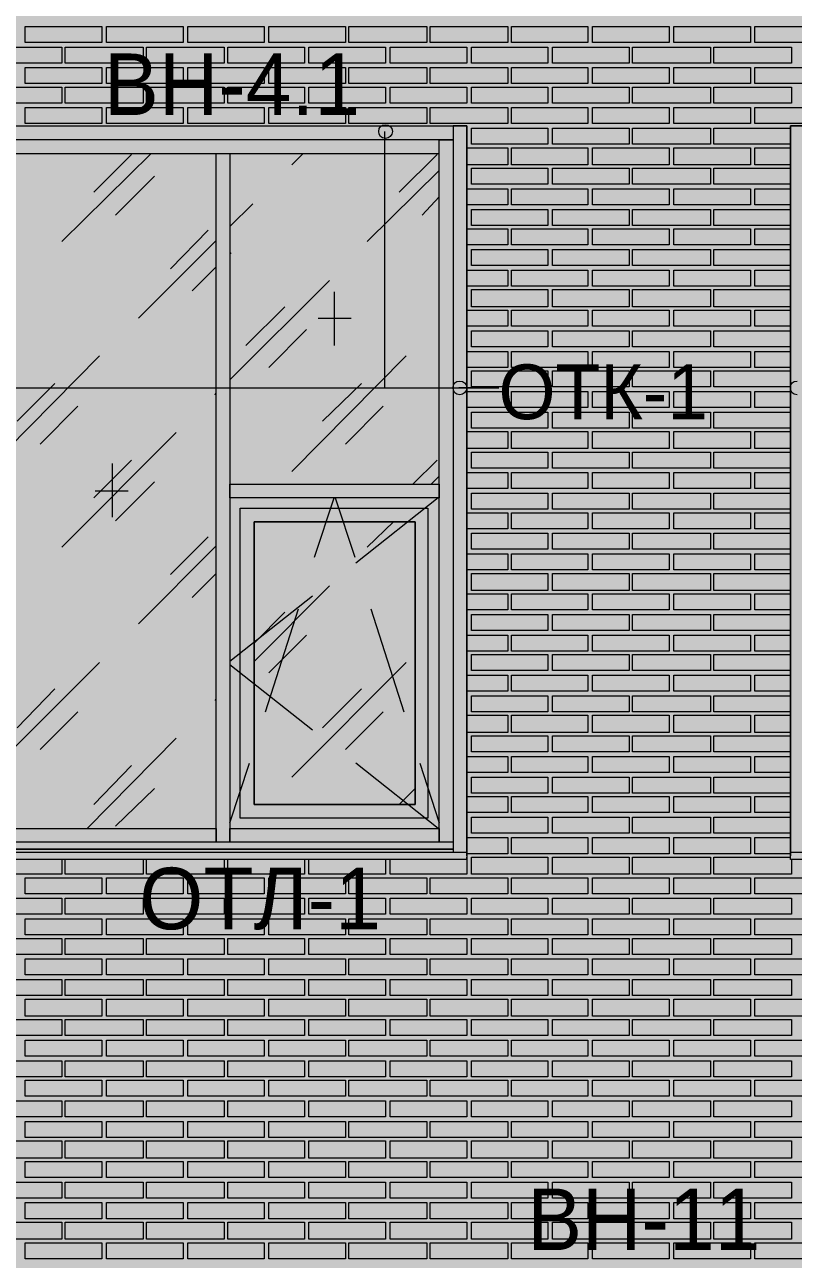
# Model space of a CAD drawing. Header units: millimetres. Extents: x -28928 to 100580, y -22867 to 36490.
# Drawn here: x 10970 to 13814, y 19599 to 24164 of the extents above; entities that cross this region are included whole.
import ezdxf

# ---------------------------------------------------------------- set-up
doc = ezdxf.new("R2010")
doc.units = ezdxf.units.MM
doc.layers.add('PDF _Геометрия', color=7, linetype='Continuous', true_color=0x8f8e8d)
doc.layers.add('PDF _Сплошная заливка', color=7, linetype='Continuous', true_color=0xffffff)
doc.layers.add('PDF _Текст', color=7, linetype='Continuous')

msp = doc.modelspace()

# ---------------------------------------------------------------- hatches: boundary and pattern name
at = {"layer": 'PDF _Сплошная заливка', "true_color": 0xdcd6cf, "transparency": 33554559}
msp.add_hatch(color=254, dxfattribs=at).paths.add_polyline_path([(-18676.6, 16343.4), (-18676.6, 19592.6), (-17276.3, 19592.6), (-17276.3, 16343.4), (19112.6, 16343.4), (19112.6, 30089.1), (-21853.9, 30089.1), (-21853.9, 16343.4), (-21375.9, 16343.4), (-21375.9, 19592.6), (-19277.4, 19592.6), (-19277.4, 16343.4)])

# ---------------------------------------------------------------- linework, layer by layer
at = {"layer": 'PDF _Геометрия', "lineweight": 9}
for points in [[(11256.1, 24098.4), (11116.4, 24098.4), (10972.6, 24098.4), (10972.6, 24157.6), (11116.4, 24157.6), (11256.1, 24157.6)], [(11556.4, 24098.4), (11412.6, 24098.4), (11273, 24098.4), (11273, 24157.6), (11412.6, 24157.6), (11556.4, 24157.6)], [(11856.8, 24098.4), (11713, 24098.4), (11573.4, 24098.4), (11573.4, 24157.6), (11713, 24157.6), (11856.8, 24157.6)], [(12157.2, 24098.4), (12013.4, 24098.4), (11873.7, 24098.4), (11873.7, 24157.6), (12013.4, 24157.6), (12157.2, 24157.6)], [(12457.6, 24098.4), (12313.7, 24098.4), (12169.9, 24098.4), (12169.9, 24157.6), (12313.7, 24157.6), (12457.6, 24157.6)], [(12758, 24098.4), (12614.1, 24098.4), (12470.3, 24098.4), (12470.3, 24157.6), (12614.1, 24157.6), (12758, 24157.6)], [(13054.1, 24098.4), (12914.5, 24098.4), (12770.7, 24098.4), (12770.7, 24157.6), (12914.5, 24157.6), (13054.1, 24157.6)], [(13354.5, 24098.4), (13214.9, 24098.4), (13071.1, 24098.4), (13071.1, 24157.6), (13214.9, 24157.6), (13354.5, 24157.6)], [(13654.9, 24098.4), (13515.3, 24098.4), (13371.4, 24098.4), (13371.4, 24157.6), (13515.3, 24157.6), (13654.9, 24157.6)], [(13955.3, 24098.4), (13811.4, 24098.4), (13671.8, 24098.4), (13671.8, 24157.6), (13811.4, 24157.6), (13955.3, 24157.6)], [(11108, 24081.4), (11108, 24022.2), (10824.5, 24022.2), (10824.5, 24081.4)], [(11408.4, 24081.4), (11408.4, 24022.2), (11120.7, 24022.2), (11120.7, 24081.4)], [(11708.7, 24081.4), (11708.7, 24022.2), (11421.1, 24022.2), (11421.1, 24081.4)], [(12004.9, 24081.4), (12004.9, 24022.2), (11721.4, 24022.2), (11721.4, 24081.4)], [(12305.3, 24081.4), (12305.3, 24022.2), (12021.8, 24022.2), (12021.8, 24081.4)], [(12605.7, 24081.4), (12605.7, 24022.2), (12322.2, 24022.2), (12322.2, 24081.4)], [(12906.1, 24081.4), (12906.1, 24022.2), (12622.6, 24022.2), (12622.6, 24081.4)], [(13206.4, 24081.4), (13206.4, 24022.2), (12923, 24022.2), (12923, 24081.4)], [(13506.8, 24081.4), (13506.8, 24022.2), (13219.1, 24022.2), (13219.1, 24081.4)], [(13807.2, 24081.4), (13807.2, 24022.2), (13519.5, 24022.2), (13519.5, 24081.4)], [(11256.1, 23946), (11116.4, 23946), (10972.6, 23946), (10972.6, 24005.3), (11116.4, 24005.3), (11256.1, 24005.3)], [(11556.4, 23946), (11412.6, 23946), (11273, 23946), (11273, 24005.3), (11412.6, 24005.3), (11556.4, 24005.3)], [(11856.8, 23946), (11713, 23946), (11573.4, 23946), (11573.4, 24005.3), (11713, 24005.3), (11856.8, 24005.3)], [(12157.2, 23946), (12013.4, 23946), (11873.7, 23946), (11873.7, 24005.3), (12013.4, 24005.3), (12157.2, 24005.3)], [(12457.6, 23946), (12313.7, 23946), (12169.9, 23946), (12169.9, 24005.3), (12313.7, 24005.3), (12457.6, 24005.3)], [(12758, 23946), (12614.1, 23946), (12470.3, 23946), (12470.3, 24005.3), (12614.1, 24005.3), (12758, 24005.3)], [(13054.1, 23946), (12914.5, 23946), (12770.7, 23946), (12770.7, 24005.3), (12914.5, 24005.3), (13054.1, 24005.3)], [(13354.5, 23946), (13214.9, 23946), (13071.1, 23946), (13071.1, 24005.3), (13214.9, 24005.3), (13354.5, 24005.3)], [(13654.9, 23946), (13515.3, 23946), (13371.4, 23946), (13371.4, 24005.3), (13515.3, 24005.3), (13654.9, 24005.3)], [(13955.3, 23946), (13811.4, 23946), (13671.8, 23946), (13671.8, 24005.3), (13811.4, 24005.3), (13955.3, 24005.3)], [(11108, 23933.4), (11108, 23874.1), (10824.5, 23874.1), (10824.5, 23933.4)], [(11408.4, 23933.4), (11408.4, 23874.1), (11120.7, 23874.1), (11120.7, 23933.4)], [(11708.7, 23933.4), (11708.7, 23874.1), (11421.1, 23874.1), (11421.1, 23933.4)], [(12004.9, 23933.4), (12004.9, 23874.1), (11721.4, 23874.1), (11721.4, 23933.4)], [(12305.3, 23933.4), (12305.3, 23874.1), (12021.8, 23874.1), (12021.8, 23933.4)], [(12605.7, 23933.4), (12605.7, 23874.1), (12322.2, 23874.1), (12322.2, 23933.4)], [(12906.1, 23933.4), (12906.1, 23874.1), (12622.6, 23874.1), (12622.6, 23933.4)], [(13206.4, 23933.4), (13206.4, 23874.1), (12923, 23874.1), (12923, 23933.4)], [(13506.8, 23933.4), (13506.8, 23874.1), (13219.1, 23874.1), (13219.1, 23933.4)], [(13807.2, 23933.4), (13807.2, 23874.1), (13519.5, 23874.1), (13519.5, 23933.4)], [(11256.1, 23798), (11116.4, 23798), (10972.6, 23798), (10972.6, 23857.2), (11116.4, 23857.2), (11256.1, 23857.2)], [(11556.4, 23798), (11412.6, 23798), (11273, 23798), (11273, 23857.2), (11412.6, 23857.2), (11556.4, 23857.2)], [(11856.8, 23798), (11713, 23798), (11573.4, 23798), (11573.4, 23857.2), (11713, 23857.2), (11856.8, 23857.2)], [(12157.2, 23798), (12013.4, 23798), (11873.7, 23798), (11873.7, 23857.2), (12013.4, 23857.2), (12157.2, 23857.2)], [(12457.6, 23798), (12313.7, 23798), (12169.9, 23798), (12169.9, 23857.2), (12313.7, 23857.2), (12457.6, 23857.2)], [(12758, 23798), (12614.1, 23798), (12470.3, 23798), (12470.3, 23857.2), (12614.1, 23857.2), (12758, 23857.2)], [(13054.1, 23798), (12914.5, 23798), (12770.7, 23798), (12770.7, 23857.2), (12914.5, 23857.2), (13054.1, 23857.2)], [(13354.5, 23798), (13214.9, 23798), (13071.1, 23798), (13071.1, 23857.2), (13214.9, 23857.2), (13354.5, 23857.2)], [(13654.9, 23798), (13515.3, 23798), (13371.4, 23798), (13371.4, 23857.2), (13515.3, 23857.2), (13654.9, 23857.2)], [(13955.3, 23798), (13811.4, 23798), (13671.8, 23798), (13671.8, 23857.2), (13811.4, 23857.2), (13955.3, 23857.2)], [(12906.1, 23781), (12906.1, 23721.8), (12622.6, 23721.8), (12622.6, 23781)], [(13206.4, 23781), (13206.4, 23721.8), (12923, 23721.8), (12923, 23781)], [(13506.8, 23781), (13506.8, 23721.8), (13219.1, 23721.8), (13219.1, 23781)], [(13054.1, 23645.7), (12914.5, 23645.7), (12770.7, 23645.7), (12770.7, 23709.1), (12914.5, 23709.1), (13054.1, 23709.1)], [(13354.5, 23645.7), (13214.9, 23645.7), (13071.1, 23645.7), (13071.1, 23709.1), (13214.9, 23709.1), (13354.5, 23709.1)], [(13654.9, 23645.7), (13515.3, 23645.7), (13371.4, 23645.7), (13371.4, 23709.1), (13515.3, 23709.1), (13654.9, 23709.1)], [(12906.1, 23633), (12906.1, 23573.7), (12622.6, 23573.7), (12622.6, 23633)], [(13206.4, 23633), (13206.4, 23573.7), (12923, 23573.7), (12923, 23633)], [(13506.8, 23633), (13506.8, 23573.7), (13219.1, 23573.7), (13219.1, 23633)], [(13054.1, 23497.6), (12914.5, 23497.6), (12770.7, 23497.6), (12770.7, 23556.8), (12914.5, 23556.8), (13054.1, 23556.8)], [(13354.5, 23497.6), (13214.9, 23497.6), (13071.1, 23497.6), (13071.1, 23556.8), (13214.9, 23556.8), (13354.5, 23556.8)], [(13654.9, 23497.6), (13515.3, 23497.6), (13371.4, 23497.6), (13371.4, 23556.8), (13515.3, 23556.8), (13654.9, 23556.8)], [(12906.1, 23480.7), (12906.1, 23421.4), (12622.6, 23421.4), (12622.6, 23480.7)], [(13206.4, 23480.7), (13206.4, 23421.4), (12923, 23421.4), (12923, 23480.7)], [(13506.8, 23480.7), (13506.8, 23421.4), (13219.1, 23421.4), (13219.1, 23480.7)], [(13054.1, 23349.5), (12914.5, 23349.5), (12770.7, 23349.5), (12770.7, 23408.7), (12914.5, 23408.7), (13054.1, 23408.7)], [(13354.5, 23349.5), (13214.9, 23349.5), (13071.1, 23349.5), (13071.1, 23408.7), (13214.9, 23408.7), (13354.5, 23408.7)], [(13654.9, 23349.5), (13515.3, 23349.5), (13371.4, 23349.5), (13371.4, 23408.7), (13515.3, 23408.7), (13654.9, 23408.7)], [(12906.1, 23332.6), (12906.1, 23273.4), (12622.6, 23273.4), (12622.6, 23332.6)], [(13206.4, 23332.6), (13206.4, 23273.4), (12923, 23273.4), (12923, 23332.6)], [(13506.8, 23332.6), (13506.8, 23273.4), (13219.1, 23273.4), (13219.1, 23332.6)], [(13054.1, 23197.2), (12914.5, 23197.2), (12770.7, 23197.2), (12770.7, 23256.4), (12914.5, 23256.4), (13054.1, 23256.4)], [(13354.5, 23197.2), (13214.9, 23197.2), (13071.1, 23197.2), (13071.1, 23256.4), (13214.9, 23256.4), (13354.5, 23256.4)], [(13654.9, 23197.2), (13515.3, 23197.2), (13371.4, 23197.2), (13371.4, 23256.4), (13515.3, 23256.4), (13654.9, 23256.4)], [(12906.1, 23184.5), (12906.1, 23121), (12622.6, 23121), (12622.6, 23184.5)], [(13206.4, 23184.5), (13206.4, 23121), (12923, 23121), (12923, 23184.5)], [(13506.8, 23184.5), (13506.8, 23121), (13219.1, 23121), (13219.1, 23184.5)], [(13054.1, 23049.1), (12914.5, 23049.1), (12770.7, 23049.1), (12770.7, 23108.4), (12914.5, 23108.4), (13054.1, 23108.4)], [(13354.5, 23049.1), (13214.9, 23049.1), (13071.1, 23049.1), (13071.1, 23108.4), (13214.9, 23108.4), (13354.5, 23108.4)], [(13654.9, 23049.1), (13515.3, 23049.1), (13371.4, 23049.1), (13371.4, 23108.4), (13515.3, 23108.4), (13654.9, 23108.4)], [(12906.1, 23032.2), (12906.1, 22973), (12622.6, 22973), (12622.6, 23032.2)], [(13206.4, 23032.2), (13206.4, 22973), (12923, 22973), (12923, 23032.2)], [(13506.8, 23032.2), (13506.8, 22973), (13219.1, 22973), (13219.1, 23032.2)], [(13054.1, 22896.8), (12914.5, 22896.8), (12770.7, 22896.8), (12770.7, 22956), (12914.5, 22956), (13054.1, 22956)], [(13354.5, 22896.8), (13214.9, 22896.8), (13071.1, 22896.8), (13071.1, 22956), (13214.9, 22956), (13354.5, 22956)], [(13654.9, 22896.8), (13515.3, 22896.8), (13371.4, 22896.8), (13371.4, 22956), (13515.3, 22956), (13654.9, 22956)], [(12906.1, 22884.1), (12906.1, 22824.9), (12622.6, 22824.9), (12622.6, 22884.1)], [(13206.4, 22884.1), (13206.4, 22824.9), (12923, 22824.9), (12923, 22884.1)], [(13506.8, 22884.1), (13506.8, 22824.9), (13219.1, 22824.9), (13219.1, 22884.1)], [(13054.1, 22748.7), (12914.5, 22748.7), (12770.7, 22748.7), (12770.7, 22808), (12914.5, 22808), (13054.1, 22808)], [(13354.5, 22748.7), (13214.9, 22748.7), (13071.1, 22748.7), (13071.1, 22808), (13214.9, 22808), (13354.5, 22808)], [(13654.9, 22748.7), (13515.3, 22748.7), (13371.4, 22748.7), (13371.4, 22808), (13515.3, 22808), (13654.9, 22808)], [(12906.1, 22731.8), (12906.1, 22672.6), (12622.6, 22672.6), (12622.6, 22731.8)], [(13206.4, 22731.8), (13206.4, 22672.6), (12923, 22672.6), (12923, 22731.8)], [(13506.8, 22731.8), (13506.8, 22672.6), (13219.1, 22672.6), (13219.1, 22731.8)], [(13054.1, 22596.4), (12914.5, 22596.4), (12770.7, 22596.4), (12770.7, 22659.9), (12914.5, 22659.9), (13054.1, 22659.9)], [(13354.5, 22596.4), (13214.9, 22596.4), (13071.1, 22596.4), (13071.1, 22659.9), (13214.9, 22659.9), (13354.5, 22659.9)], [(13654.9, 22596.4), (13515.3, 22596.4), (13371.4, 22596.4), (13371.4, 22659.9), (13515.3, 22659.9), (13654.9, 22659.9)], [(12906.1, 22583.7), (12906.1, 22524.5), (12622.6, 22524.5), (12622.6, 22583.7)], [(13206.4, 22583.7), (13206.4, 22524.5), (12923, 22524.5), (12923, 22583.7)], [(13506.8, 22583.7), (13506.8, 22524.5), (13219.1, 22524.5), (13219.1, 22583.7)], [(13054.1, 22448.4), (12914.5, 22448.4), (12770.7, 22448.4), (12770.7, 22507.6), (12914.5, 22507.6), (13054.1, 22507.6)], [(13354.5, 22448.4), (13214.9, 22448.4), (13071.1, 22448.4), (13071.1, 22507.6), (13214.9, 22507.6), (13354.5, 22507.6)], [(13654.9, 22448.4), (13515.3, 22448.4), (13371.4, 22448.4), (13371.4, 22507.6), (13515.3, 22507.6), (13654.9, 22507.6)], [(12906.1, 22431.4), (12906.1, 22372.2), (12622.6, 22372.2), (12622.6, 22431.4)], [(13206.4, 22431.4), (13206.4, 22372.2), (12923, 22372.2), (12923, 22431.4)], [(13506.8, 22431.4), (13506.8, 22372.2), (13219.1, 22372.2), (13219.1, 22431.4)], [(13054.1, 22300.3), (12914.5, 22300.3), (12770.7, 22300.3), (12770.7, 22359.5), (12914.5, 22359.5), (13054.1, 22359.5)], [(13354.5, 22300.3), (13214.9, 22300.3), (13071.1, 22300.3), (13071.1, 22359.5), (13214.9, 22359.5), (13354.5, 22359.5)], [(13654.9, 22300.3), (13515.3, 22300.3), (13371.4, 22300.3), (13371.4, 22359.5), (13515.3, 22359.5), (13654.9, 22359.5)], [(12906.1, 22283.4), (12906.1, 22224.1), (12622.6, 22224.1), (12622.6, 22283.4)], [(13206.4, 22283.4), (13206.4, 22224.1), (12923, 22224.1), (12923, 22283.4)], [(13506.8, 22283.4), (13506.8, 22224.1), (13219.1, 22224.1), (13219.1, 22283.4)], [(13054.1, 22148), (12914.5, 22148), (12770.7, 22148), (12770.7, 22207.2), (12914.5, 22207.2), (13054.1, 22207.2)], [(13354.5, 22148), (13214.9, 22148), (13071.1, 22148), (13071.1, 22207.2), (13214.9, 22207.2), (13354.5, 22207.2)], [(13654.9, 22148), (13515.3, 22148), (13371.4, 22148), (13371.4, 22207.2), (13515.3, 22207.2), (13654.9, 22207.2)], [(12906.1, 22135.3), (12906.1, 22071.8), (12622.6, 22071.8), (12622.6, 22135.3)], [(13206.4, 22135.3), (13206.4, 22071.8), (12923, 22071.8), (12923, 22135.3)], [(13506.8, 22135.3), (13506.8, 22071.8), (13219.1, 22071.8), (13219.1, 22135.3)], [(13054.1, 21999.9), (12914.5, 21999.9), (12770.7, 21999.9), (12770.7, 22059.1), (12914.5, 22059.1), (13054.1, 22059.1)], [(13354.5, 21999.9), (13214.9, 21999.9), (13071.1, 21999.9), (13071.1, 22059.1), (13214.9, 22059.1), (13354.5, 22059.1)], [(13654.9, 21999.9), (13515.3, 21999.9), (13371.4, 21999.9), (13371.4, 22059.1), (13515.3, 22059.1), (13654.9, 22059.1)], [(12906.1, 21983), (12906.1, 21923.7), (12622.6, 21923.7), (12622.6, 21983)], [(13206.4, 21983), (13206.4, 21923.7), (12923, 21923.7), (12923, 21983)], [(13506.8, 21983), (13506.8, 21923.7), (13219.1, 21923.7), (13219.1, 21983)], [(13054.1, 21847.6), (12914.5, 21847.6), (12770.7, 21847.6), (12770.7, 21906.8), (12914.5, 21906.8), (13054.1, 21906.8)], [(13354.5, 21847.6), (13214.9, 21847.6), (13071.1, 21847.6), (13071.1, 21906.8), (13214.9, 21906.8), (13354.5, 21906.8)], [(13654.9, 21847.6), (13515.3, 21847.6), (13371.4, 21847.6), (13371.4, 21906.8), (13515.3, 21906.8), (13654.9, 21906.8)], [(12906.1, 21834.9), (12906.1, 21775.7), (12622.6, 21775.7), (12622.6, 21834.9)], [(13206.4, 21834.9), (13206.4, 21775.7), (12923, 21775.7), (12923, 21834.9)], [(13506.8, 21834.9), (13506.8, 21775.7), (13219.1, 21775.7), (13219.1, 21834.9)], [(13054.1, 21699.5), (12914.5, 21699.5), (12770.7, 21699.5), (12770.7, 21758.7), (12914.5, 21758.7), (13054.1, 21758.7)], [(13354.5, 21699.5), (13214.9, 21699.5), (13071.1, 21699.5), (13071.1, 21758.7), (13214.9, 21758.7), (13354.5, 21758.7)], [(13654.9, 21699.5), (13515.3, 21699.5), (13371.4, 21699.5), (13371.4, 21758.7), (13515.3, 21758.7), (13654.9, 21758.7)], [(12906.1, 21682.6), (12906.1, 21623.4), (12622.6, 21623.4), (12622.6, 21682.6)], [(13206.4, 21682.6), (13206.4, 21623.4), (12923, 21623.4), (12923, 21682.6)], [(13506.8, 21682.6), (13506.8, 21623.4), (13219.1, 21623.4), (13219.1, 21682.6)], [(13054.1, 21547.2), (12914.5, 21547.2), (12770.7, 21547.2), (12770.7, 21610.7), (12914.5, 21610.7), (13054.1, 21610.7)], [(13354.5, 21547.2), (13214.9, 21547.2), (13071.1, 21547.2), (13071.1, 21610.7), (13214.9, 21610.7), (13354.5, 21610.7)], [(13654.9, 21547.2), (13515.3, 21547.2), (13371.4, 21547.2), (13371.4, 21610.7), (13515.3, 21610.7), (13654.9, 21610.7)], [(12906.1, 21534.5), (12906.1, 21475.3), (12622.6, 21475.3), (12622.6, 21534.5)], [(13206.4, 21534.5), (13206.4, 21475.3), (12923, 21475.3), (12923, 21534.5)], [(13506.8, 21534.5), (13506.8, 21475.3), (13219.1, 21475.3), (13219.1, 21534.5)], [(13054.1, 21399.1), (12914.5, 21399.1), (12770.7, 21399.1), (12770.7, 21458.4), (12914.5, 21458.4), (13054.1, 21458.4)], [(13354.5, 21399.1), (13214.9, 21399.1), (13071.1, 21399.1), (13071.1, 21458.4), (13214.9, 21458.4), (13354.5, 21458.4)], [(13654.9, 21399.1), (13515.3, 21399.1), (13371.4, 21399.1), (13371.4, 21458.4), (13515.3, 21458.4), (13654.9, 21458.4)], [(12906.1, 21382.2), (12906.1, 21323), (12622.6, 21323), (12622.6, 21382.2)], [(13206.4, 21382.2), (13206.4, 21323), (12923, 21323), (12923, 21382.2)], [(13506.8, 21382.2), (13506.8, 21323), (13219.1, 21323), (13219.1, 21382.2)], [(13054.1, 21251), (12914.5, 21251), (12770.7, 21251), (12770.7, 21310.3), (12914.5, 21310.3), (13054.1, 21310.3)], [(13354.5, 21251), (13214.9, 21251), (13071.1, 21251), (13071.1, 21310.3), (13214.9, 21310.3), (13354.5, 21310.3)], [(13654.9, 21251), (13515.3, 21251), (13371.4, 21251), (13371.4, 21310.3), (13515.3, 21310.3), (13654.9, 21310.3)], [(12906.1, 21234.1), (12906.1, 21174.9), (12622.6, 21174.9), (12622.6, 21234.1)], [(13206.4, 21234.1), (13206.4, 21174.9), (12923, 21174.9), (12923, 21234.1)], [(13506.8, 21234.1), (13506.8, 21174.9), (13219.1, 21174.9), (13219.1, 21234.1)], [(13054.1, 21098.7), (12914.5, 21098.7), (12770.7, 21098.7), (12770.7, 21158), (12914.5, 21158), (13054.1, 21158)], [(13354.5, 21098.7), (13214.9, 21098.7), (13071.1, 21098.7), (13071.1, 21158), (13214.9, 21158), (13354.5, 21158)], [(13654.9, 21098.7), (13515.3, 21098.7), (13371.4, 21098.7), (13371.4, 21158), (13515.3, 21158), (13654.9, 21158)], [(12906.1, 21086), (12906.1, 21022.6), (12622.6, 21022.6), (12622.6, 21086)], [(13206.4, 21086), (13206.4, 21022.6), (12923, 21022.6), (12923, 21086)], [(13506.8, 21086), (13506.8, 21022.6), (13219.1, 21022.6), (13219.1, 21086)], [(11256.1, 20950.7), (11116.4, 20950.7), (10972.6, 20950.7), (10972.6, 21009.9), (11116.4, 21009.9), (11256.1, 21009.9)], [(11556.4, 20950.7), (11412.6, 20950.7), (11273, 20950.7), (11273, 21009.9), (11412.6, 21009.9), (11556.4, 21009.9)], [(11856.8, 20950.7), (11713, 20950.7), (11573.4, 20950.7), (11573.4, 21009.9), (11713, 21009.9), (11856.8, 21009.9)], [(12157.2, 20950.7), (12013.4, 20950.7), (11873.7, 20950.7), (11873.7, 21009.9), (12013.4, 21009.9), (12157.2, 21009.9)], [(12457.6, 20950.7), (12313.7, 20950.7), (12169.9, 20950.7), (12169.9, 21009.9), (12313.7, 21009.9), (12457.6, 21009.9)], [(12758, 20950.7), (12614.1, 20950.7), (12470.3, 20950.7), (12470.3, 21009.9), (12614.1, 21009.9), (12758, 21009.9)], [(13054.1, 20950.7), (12914.5, 20950.7), (12770.7, 20950.7), (12770.7, 21009.9), (12914.5, 21009.9), (13054.1, 21009.9)], [(13354.5, 20950.7), (13214.9, 20950.7), (13071.1, 20950.7), (13071.1, 21009.9), (13214.9, 21009.9), (13354.5, 21009.9)], [(13654.9, 20950.7), (13515.3, 20950.7), (13371.4, 20950.7), (13371.4, 21009.9), (13515.3, 21009.9), (13654.9, 21009.9)], [(13955.3, 20950.7), (13811.4, 20950.7), (13671.8, 20950.7), (13671.8, 21009.9), (13811.4, 21009.9), (13955.3, 21009.9)], [(11108, 20933.7), (11108, 20874.5), (10824.5, 20874.5), (10824.5, 20933.7)], [(11408.4, 20933.7), (11408.4, 20874.5), (11120.7, 20874.5), (11120.7, 20933.7)], [(11708.7, 20933.7), (11708.7, 20874.5), (11421.1, 20874.5), (11421.1, 20933.7)], [(12004.9, 20933.7), (12004.9, 20874.5), (11721.4, 20874.5), (11721.4, 20933.7)], [(12305.3, 20933.7), (12305.3, 20874.5), (12021.8, 20874.5), (12021.8, 20933.7)], [(12605.7, 20933.7), (12605.7, 20874.5), (12322.2, 20874.5), (12322.2, 20933.7)], [(12906.1, 20933.7), (12906.1, 20874.5), (12622.6, 20874.5), (12622.6, 20933.7)], [(13206.4, 20933.7), (13206.4, 20874.5), (12923, 20874.5), (12923, 20933.7)], [(13506.8, 20933.7), (13506.8, 20874.5), (13219.1, 20874.5), (13219.1, 20933.7)], [(13807.2, 20933.7), (13807.2, 20874.5), (13519.5, 20874.5), (13519.5, 20933.7)], [(11256.1, 20798.4), (11116.4, 20798.4), (10972.6, 20798.4), (10972.6, 20857.6), (11116.4, 20857.6), (11256.1, 20857.6)], [(11556.4, 20798.4), (11412.6, 20798.4), (11273, 20798.4), (11273, 20857.6), (11412.6, 20857.6), (11556.4, 20857.6)], [(11856.8, 20798.4), (11713, 20798.4), (11573.4, 20798.4), (11573.4, 20857.6), (11713, 20857.6), (11856.8, 20857.6)], [(12157.2, 20798.4), (12013.4, 20798.4), (11873.7, 20798.4), (11873.7, 20857.6), (12013.4, 20857.6), (12157.2, 20857.6)], [(12457.6, 20798.4), (12313.7, 20798.4), (12169.9, 20798.4), (12169.9, 20857.6), (12313.7, 20857.6), (12457.6, 20857.6)], [(12758, 20798.4), (12614.1, 20798.4), (12470.3, 20798.4), (12470.3, 20857.6), (12614.1, 20857.6), (12758, 20857.6)], [(13054.1, 20798.4), (12914.5, 20798.4), (12770.7, 20798.4), (12770.7, 20857.6), (12914.5, 20857.6), (13054.1, 20857.6)], [(13354.5, 20798.4), (13214.9, 20798.4), (13071.1, 20798.4), (13071.1, 20857.6), (13214.9, 20857.6), (13354.5, 20857.6)], [(13654.9, 20798.4), (13515.3, 20798.4), (13371.4, 20798.4), (13371.4, 20857.6), (13515.3, 20857.6), (13654.9, 20857.6)], [(13955.3, 20798.4), (13811.4, 20798.4), (13671.8, 20798.4), (13671.8, 20857.6), (13811.4, 20857.6), (13955.3, 20857.6)], [(11108, 20785.7), (11108, 20726.4), (10824.5, 20726.4), (10824.5, 20785.7)], [(11408.4, 20785.7), (11408.4, 20726.4), (11120.7, 20726.4), (11120.7, 20785.7)], [(11708.7, 20785.7), (11708.7, 20726.4), (11421.1, 20726.4), (11421.1, 20785.7)], [(12004.9, 20785.7), (12004.9, 20726.4), (11721.4, 20726.4), (11721.4, 20785.7)], [(12305.3, 20785.7), (12305.3, 20726.4), (12021.8, 20726.4), (12021.8, 20785.7)], [(12605.7, 20785.7), (12605.7, 20726.4), (12322.2, 20726.4), (12322.2, 20785.7)], [(12906.1, 20785.7), (12906.1, 20726.4), (12622.6, 20726.4), (12622.6, 20785.7)], [(13206.4, 20785.7), (13206.4, 20726.4), (12923, 20726.4), (12923, 20785.7)], [(13506.8, 20785.7), (13506.8, 20726.4), (13219.1, 20726.4), (13219.1, 20785.7)], [(13807.2, 20785.7), (13807.2, 20726.4), (13519.5, 20726.4), (13519.5, 20785.7)], [(11256.1, 20650.3), (11116.4, 20650.3), (10972.6, 20650.3), (10972.6, 20709.5), (11116.4, 20709.5), (11256.1, 20709.5)], [(11556.4, 20650.3), (11412.6, 20650.3), (11273, 20650.3), (11273, 20709.5), (11412.6, 20709.5), (11556.4, 20709.5)], [(11856.8, 20650.3), (11713, 20650.3), (11573.4, 20650.3), (11573.4, 20709.5), (11713, 20709.5), (11856.8, 20709.5)], [(12157.2, 20650.3), (12013.4, 20650.3), (11873.7, 20650.3), (11873.7, 20709.5), (12013.4, 20709.5), (12157.2, 20709.5)], [(12457.6, 20650.3), (12313.7, 20650.3), (12169.9, 20650.3), (12169.9, 20709.5), (12313.7, 20709.5), (12457.6, 20709.5)], [(12758, 20650.3), (12614.1, 20650.3), (12470.3, 20650.3), (12470.3, 20709.5), (12614.1, 20709.5), (12758, 20709.5)], [(13054.1, 20650.3), (12914.5, 20650.3), (12770.7, 20650.3), (12770.7, 20709.5), (12914.5, 20709.5), (13054.1, 20709.5)], [(13354.5, 20650.3), (13214.9, 20650.3), (13071.1, 20650.3), (13071.1, 20709.5), (13214.9, 20709.5), (13354.5, 20709.5)], [(13654.9, 20650.3), (13515.3, 20650.3), (13371.4, 20650.3), (13371.4, 20709.5), (13515.3, 20709.5), (13654.9, 20709.5)], [(13955.3, 20650.3), (13811.4, 20650.3), (13671.8, 20650.3), (13671.8, 20709.5), (13811.4, 20709.5), (13955.3, 20709.5)], [(11108, 20633.4), (11108, 20574.1), (10824.5, 20574.1), (10824.5, 20633.4)], [(11408.4, 20633.4), (11408.4, 20574.1), (11120.7, 20574.1), (11120.7, 20633.4)], [(11708.7, 20633.4), (11708.7, 20574.1), (11421.1, 20574.1), (11421.1, 20633.4)], [(12004.9, 20633.4), (12004.9, 20574.1), (11721.4, 20574.1), (11721.4, 20633.4)], [(12305.3, 20633.4), (12305.3, 20574.1), (12021.8, 20574.1), (12021.8, 20633.4)], [(12605.7, 20633.4), (12605.7, 20574.1), (12322.2, 20574.1), (12322.2, 20633.4)], [(12906.1, 20633.4), (12906.1, 20574.1), (12622.6, 20574.1), (12622.6, 20633.4)], [(13206.4, 20633.4), (13206.4, 20574.1), (12923, 20574.1), (12923, 20633.4)], [(13506.8, 20633.4), (13506.8, 20574.1), (13219.1, 20574.1), (13219.1, 20633.4)], [(13807.2, 20633.4), (13807.2, 20574.1), (13519.5, 20574.1), (13519.5, 20633.4)], [(11256.1, 20498), (11116.4, 20498), (10972.6, 20498), (10972.6, 20561.4), (11116.4, 20561.4), (11256.1, 20561.4)], [(11556.4, 20498), (11412.6, 20498), (11273, 20498), (11273, 20561.4), (11412.6, 20561.4), (11556.4, 20561.4)], [(11856.8, 20498), (11713, 20498), (11573.4, 20498), (11573.4, 20561.4), (11713, 20561.4), (11856.8, 20561.4)], [(12157.2, 20498), (12013.4, 20498), (11873.7, 20498), (11873.7, 20561.4), (12013.4, 20561.4), (12157.2, 20561.4)], [(12457.6, 20498), (12313.7, 20498), (12169.9, 20498), (12169.9, 20561.4), (12313.7, 20561.4), (12457.6, 20561.4)], [(12758, 20498), (12614.1, 20498), (12470.3, 20498), (12470.3, 20561.4), (12614.1, 20561.4), (12758, 20561.4)], [(13054.1, 20498), (12914.5, 20498), (12770.7, 20498), (12770.7, 20561.4), (12914.5, 20561.4), (13054.1, 20561.4)], [(13354.5, 20498), (13214.9, 20498), (13071.1, 20498), (13071.1, 20561.4), (13214.9, 20561.4), (13354.5, 20561.4)], [(13654.9, 20498), (13515.3, 20498), (13371.4, 20498), (13371.4, 20561.4), (13515.3, 20561.4), (13654.9, 20561.4)], [(13955.3, 20498), (13811.4, 20498), (13671.8, 20498), (13671.8, 20561.4), (13811.4, 20561.4), (13955.3, 20561.4)], [(11108, 20485.3), (11108, 20426), (10824.5, 20426), (10824.5, 20485.3)], [(11408.4, 20485.3), (11408.4, 20426), (11120.7, 20426), (11120.7, 20485.3)], [(11708.7, 20485.3), (11708.7, 20426), (11421.1, 20426), (11421.1, 20485.3)], [(12004.9, 20485.3), (12004.9, 20426), (11721.4, 20426), (11721.4, 20485.3)], [(12305.3, 20485.3), (12305.3, 20426), (12021.8, 20426), (12021.8, 20485.3)], [(12605.7, 20485.3), (12605.7, 20426), (12322.2, 20426), (12322.2, 20485.3)], [(12906.1, 20485.3), (12906.1, 20426), (12622.6, 20426), (12622.6, 20485.3)], [(13206.4, 20485.3), (13206.4, 20426), (12923, 20426), (12923, 20485.3)], [(13506.8, 20485.3), (13506.8, 20426), (13219.1, 20426), (13219.1, 20485.3)], [(13807.2, 20485.3), (13807.2, 20426), (13519.5, 20426), (13519.5, 20485.3)], [(11256.1, 20349.9), (11116.4, 20349.9), (10972.6, 20349.9), (10972.6, 20409.1), (11116.4, 20409.1), (11256.1, 20409.1)], [(11556.4, 20349.9), (11412.6, 20349.9), (11273, 20349.9), (11273, 20409.1), (11412.6, 20409.1), (11556.4, 20409.1)], [(11856.8, 20349.9), (11713, 20349.9), (11573.4, 20349.9), (11573.4, 20409.1), (11713, 20409.1), (11856.8, 20409.1)], [(12157.2, 20349.9), (12013.4, 20349.9), (11873.7, 20349.9), (11873.7, 20409.1), (12013.4, 20409.1), (12157.2, 20409.1)], [(12457.6, 20349.9), (12313.7, 20349.9), (12169.9, 20349.9), (12169.9, 20409.1), (12313.7, 20409.1), (12457.6, 20409.1)], [(12758, 20349.9), (12614.1, 20349.9), (12470.3, 20349.9), (12470.3, 20409.1), (12614.1, 20409.1), (12758, 20409.1)], [(13054.1, 20349.9), (12914.5, 20349.9), (12770.7, 20349.9), (12770.7, 20409.1), (12914.5, 20409.1), (13054.1, 20409.1)], [(13354.5, 20349.9), (13214.9, 20349.9), (13071.1, 20349.9), (13071.1, 20409.1), (13214.9, 20409.1), (13354.5, 20409.1)], [(13654.9, 20349.9), (13515.3, 20349.9), (13371.4, 20349.9), (13371.4, 20409.1), (13515.3, 20409.1), (13654.9, 20409.1)], [(13955.3, 20349.9), (13811.4, 20349.9), (13671.8, 20349.9), (13671.8, 20409.1), (13811.4, 20409.1), (13955.3, 20409.1)], [(11108, 20333), (11108, 20273.7), (10824.5, 20273.7), (10824.5, 20333)], [(11408.4, 20333), (11408.4, 20273.7), (11120.7, 20273.7), (11120.7, 20333)], [(11708.7, 20333), (11708.7, 20273.7), (11421.1, 20273.7), (11421.1, 20333)], [(12004.9, 20333), (12004.9, 20273.7), (11721.4, 20273.7), (11721.4, 20333)], [(12305.3, 20333), (12305.3, 20273.7), (12021.8, 20273.7), (12021.8, 20333)], [(12605.7, 20333), (12605.7, 20273.7), (12322.2, 20273.7), (12322.2, 20333)], [(12906.1, 20333), (12906.1, 20273.7), (12622.6, 20273.7), (12622.6, 20333)], [(13206.4, 20333), (13206.4, 20273.7), (12923, 20273.7), (12923, 20333)], [(13506.8, 20333), (13506.8, 20273.7), (13219.1, 20273.7), (13219.1, 20333)], [(13807.2, 20333), (13807.2, 20273.7), (13519.5, 20273.7), (13519.5, 20333)], [(11256.1, 20201.8), (11116.4, 20201.8), (10972.6, 20201.8), (10972.6, 20261), (11116.4, 20261), (11256.1, 20261)], [(11556.4, 20201.8), (11412.6, 20201.8), (11273, 20201.8), (11273, 20261), (11412.6, 20261), (11556.4, 20261)], [(11856.8, 20201.8), (11713, 20201.8), (11573.4, 20201.8), (11573.4, 20261), (11713, 20261), (11856.8, 20261)], [(12157.2, 20201.8), (12013.4, 20201.8), (11873.7, 20201.8), (11873.7, 20261), (12013.4, 20261), (12157.2, 20261)], [(12457.6, 20201.8), (12313.7, 20201.8), (12169.9, 20201.8), (12169.9, 20261), (12313.7, 20261), (12457.6, 20261)], [(12758, 20201.8), (12614.1, 20201.8), (12470.3, 20201.8), (12470.3, 20261), (12614.1, 20261), (12758, 20261)], [(13054.1, 20201.8), (12914.5, 20201.8), (12770.7, 20201.8), (12770.7, 20261), (12914.5, 20261), (13054.1, 20261)], [(13354.5, 20201.8), (13214.9, 20201.8), (13071.1, 20201.8), (13071.1, 20261), (13214.9, 20261), (13354.5, 20261)], [(13654.9, 20201.8), (13515.3, 20201.8), (13371.4, 20201.8), (13371.4, 20261), (13515.3, 20261), (13654.9, 20261)], [(13955.3, 20201.8), (13811.4, 20201.8), (13671.8, 20201.8), (13671.8, 20261), (13811.4, 20261), (13955.3, 20261)], [(11108, 20184.9), (11108, 20125.7), (10824.5, 20125.7), (10824.5, 20184.9)], [(11408.4, 20184.9), (11408.4, 20125.7), (11120.7, 20125.7), (11120.7, 20184.9)], [(11708.7, 20184.9), (11708.7, 20125.7), (11421.1, 20125.7), (11421.1, 20184.9)], [(12004.9, 20184.9), (12004.9, 20125.7), (11721.4, 20125.7), (11721.4, 20184.9)], [(12305.3, 20184.9), (12305.3, 20125.7), (12021.8, 20125.7), (12021.8, 20184.9)], [(12605.7, 20184.9), (12605.7, 20125.7), (12322.2, 20125.7), (12322.2, 20184.9)], [(12906.1, 20184.9), (12906.1, 20125.7), (12622.6, 20125.7), (12622.6, 20184.9)], [(13206.4, 20184.9), (13206.4, 20125.7), (12923, 20125.7), (12923, 20184.9)], [(13506.8, 20184.9), (13506.8, 20125.7), (13219.1, 20125.7), (13219.1, 20184.9)], [(13807.2, 20184.9), (13807.2, 20125.7), (13519.5, 20125.7), (13519.5, 20184.9)], [(11256.1, 20049.5), (11116.4, 20049.5), (10972.6, 20049.5), (10972.6, 20108.7), (11116.4, 20108.7), (11256.1, 20108.7)], [(11556.4, 20049.5), (11412.6, 20049.5), (11273, 20049.5), (11273, 20108.7), (11412.6, 20108.7), (11556.4, 20108.7)], [(11856.8, 20049.5), (11713, 20049.5), (11573.4, 20049.5), (11573.4, 20108.7), (11713, 20108.7), (11856.8, 20108.7)], [(12157.2, 20049.5), (12013.4, 20049.5), (11873.7, 20049.5), (11873.7, 20108.7), (12013.4, 20108.7), (12157.2, 20108.7)], [(12457.6, 20049.5), (12313.7, 20049.5), (12169.9, 20049.5), (12169.9, 20108.7), (12313.7, 20108.7), (12457.6, 20108.7)], [(12758, 20049.5), (12614.1, 20049.5), (12470.3, 20049.5), (12470.3, 20108.7), (12614.1, 20108.7), (12758, 20108.7)], [(13054.1, 20049.5), (12914.5, 20049.5), (12770.7, 20049.5), (12770.7, 20108.7), (12914.5, 20108.7), (13054.1, 20108.7)], [(13354.5, 20049.5), (13214.9, 20049.5), (13071.1, 20049.5), (13071.1, 20108.7), (13214.9, 20108.7), (13354.5, 20108.7)], [(13654.9, 20049.5), (13515.3, 20049.5), (13371.4, 20049.5), (13371.4, 20108.7), (13515.3, 20108.7), (13654.9, 20108.7)], [(13955.3, 20049.5), (13811.4, 20049.5), (13671.8, 20049.5), (13671.8, 20108.7), (13811.4, 20108.7), (13955.3, 20108.7)], [(11108, 20036.8), (11108, 19973.4), (10824.5, 19973.4), (10824.5, 20036.8)], [(11408.4, 20036.8), (11408.4, 19973.4), (11120.7, 19973.4), (11120.7, 20036.8)], [(11708.7, 20036.8), (11708.7, 19973.4), (11421.1, 19973.4), (11421.1, 20036.8)], [(12004.9, 20036.8), (12004.9, 19973.4), (11721.4, 19973.4), (11721.4, 20036.8)], [(12305.3, 20036.8), (12305.3, 19973.4), (12021.8, 19973.4), (12021.8, 20036.8)], [(12605.7, 20036.8), (12605.7, 19973.4), (12322.2, 19973.4), (12322.2, 20036.8)], [(12906.1, 20036.8), (12906.1, 19973.4), (12622.6, 19973.4), (12622.6, 20036.8)], [(13206.4, 20036.8), (13206.4, 19973.4), (12923, 19973.4), (12923, 20036.8)], [(13506.8, 20036.8), (13506.8, 19973.4), (13219.1, 19973.4), (13219.1, 20036.8)], [(13807.2, 20036.8), (13807.2, 19973.4), (13519.5, 19973.4), (13519.5, 20036.8)], [(11256.1, 19901.4), (11116.4, 19901.4), (10972.6, 19901.4), (10972.6, 19960.7), (11116.4, 19960.7), (11256.1, 19960.7)], [(11556.4, 19901.4), (11412.6, 19901.4), (11273, 19901.4), (11273, 19960.7), (11412.6, 19960.7), (11556.4, 19960.7)], [(11856.8, 19901.4), (11713, 19901.4), (11573.4, 19901.4), (11573.4, 19960.7), (11713, 19960.7), (11856.8, 19960.7)], [(12157.2, 19901.4), (12013.4, 19901.4), (11873.7, 19901.4), (11873.7, 19960.7), (12013.4, 19960.7), (12157.2, 19960.7)], [(12457.6, 19901.4), (12313.7, 19901.4), (12169.9, 19901.4), (12169.9, 19960.7), (12313.7, 19960.7), (12457.6, 19960.7)], [(12758, 19901.4), (12614.1, 19901.4), (12470.3, 19901.4), (12470.3, 19960.7), (12614.1, 19960.7), (12758, 19960.7)], [(13054.1, 19901.4), (12914.5, 19901.4), (12770.7, 19901.4), (12770.7, 19960.7), (12914.5, 19960.7), (13054.1, 19960.7)], [(13354.5, 19901.4), (13214.9, 19901.4), (13071.1, 19901.4), (13071.1, 19960.7), (13214.9, 19960.7), (13354.5, 19960.7)], [(13654.9, 19901.4), (13515.3, 19901.4), (13371.4, 19901.4), (13371.4, 19960.7), (13515.3, 19960.7), (13654.9, 19960.7)], [(13955.3, 19901.4), (13811.4, 19901.4), (13671.8, 19901.4), (13671.8, 19960.7), (13811.4, 19960.7), (13955.3, 19960.7)], [(11108, 19884.5), (11108, 19825.3), (10824.5, 19825.3), (10824.5, 19884.5)], [(11408.4, 19884.5), (11408.4, 19825.3), (11120.7, 19825.3), (11120.7, 19884.5)], [(11708.7, 19884.5), (11708.7, 19825.3), (11421.1, 19825.3), (11421.1, 19884.5)], [(12004.9, 19884.5), (12004.9, 19825.3), (11721.4, 19825.3), (11721.4, 19884.5)], [(12305.3, 19884.5), (12305.3, 19825.3), (12021.8, 19825.3), (12021.8, 19884.5)], [(12605.7, 19884.5), (12605.7, 19825.3), (12322.2, 19825.3), (12322.2, 19884.5)], [(12906.1, 19884.5), (12906.1, 19825.3), (12622.6, 19825.3), (12622.6, 19884.5)], [(13206.4, 19884.5), (13206.4, 19825.3), (12923, 19825.3), (12923, 19884.5)], [(13506.8, 19884.5), (13506.8, 19825.3), (13219.1, 19825.3), (13219.1, 19884.5)], [(13807.2, 19884.5), (13807.2, 19825.3), (13519.5, 19825.3), (13519.5, 19884.5)], [(11256.1, 19749.1), (11116.4, 19749.1), (10972.6, 19749.1), (10972.6, 19808.4), (11116.4, 19808.4), (11256.1, 19808.4)], [(11556.4, 19749.1), (11412.6, 19749.1), (11273, 19749.1), (11273, 19808.4), (11412.6, 19808.4), (11556.4, 19808.4)], [(11856.8, 19749.1), (11713, 19749.1), (11573.4, 19749.1), (11573.4, 19808.4), (11713, 19808.4), (11856.8, 19808.4)], [(12157.2, 19749.1), (12013.4, 19749.1), (11873.7, 19749.1), (11873.7, 19808.4), (12013.4, 19808.4), (12157.2, 19808.4)], [(12457.6, 19749.1), (12313.7, 19749.1), (12169.9, 19749.1), (12169.9, 19808.4), (12313.7, 19808.4), (12457.6, 19808.4)], [(12758, 19749.1), (12614.1, 19749.1), (12470.3, 19749.1), (12470.3, 19808.4), (12614.1, 19808.4), (12758, 19808.4)], [(13054.1, 19749.1), (12914.5, 19749.1), (12770.7, 19749.1), (12770.7, 19808.4), (12914.5, 19808.4), (13054.1, 19808.4)], [(13354.5, 19749.1), (13214.9, 19749.1), (13071.1, 19749.1), (13071.1, 19808.4), (13214.9, 19808.4), (13354.5, 19808.4)], [(13654.9, 19749.1), (13515.3, 19749.1), (13371.4, 19749.1), (13371.4, 19808.4), (13515.3, 19808.4), (13654.9, 19808.4)], [(13955.3, 19749.1), (13811.4, 19749.1), (13671.8, 19749.1), (13671.8, 19808.4), (13811.4, 19808.4), (13955.3, 19808.4)], [(11108, 19736.4), (11108, 19673), (10824.5, 19673), (10824.5, 19736.4)], [(11408.4, 19736.4), (11408.4, 19673), (11120.7, 19673), (11120.7, 19736.4)], [(11708.7, 19736.4), (11708.7, 19673), (11421.1, 19673), (11421.1, 19736.4)], [(12004.9, 19736.4), (12004.9, 19673), (11721.4, 19673), (11721.4, 19736.4)], [(12305.3, 19736.4), (12305.3, 19673), (12021.8, 19673), (12021.8, 19736.4)], [(12605.7, 19736.4), (12605.7, 19673), (12322.2, 19673), (12322.2, 19736.4)], [(12906.1, 19736.4), (12906.1, 19673), (12622.6, 19673), (12622.6, 19736.4)], [(13206.4, 19736.4), (13206.4, 19673), (12923, 19673), (12923, 19736.4)], [(13506.8, 19736.4), (13506.8, 19673), (13219.1, 19673), (13219.1, 19736.4)], [(13807.2, 19736.4), (13807.2, 19673), (13519.5, 19673), (13519.5, 19736.4)], [(11256.1, 19601), (11116.4, 19601), (10972.6, 19601), (10972.6, 19660.3), (11116.4, 19660.3), (11256.1, 19660.3)], [(11556.4, 19601), (11412.6, 19601), (11273, 19601), (11273, 19660.3), (11412.6, 19660.3), (11556.4, 19660.3)], [(11856.8, 19601), (11713, 19601), (11573.4, 19601), (11573.4, 19660.3), (11713, 19660.3), (11856.8, 19660.3)], [(12157.2, 19601), (12013.4, 19601), (11873.7, 19601), (11873.7, 19660.3), (12013.4, 19660.3), (12157.2, 19660.3)], [(12457.6, 19601), (12313.7, 19601), (12169.9, 19601), (12169.9, 19660.3), (12313.7, 19660.3), (12457.6, 19660.3)], [(12758, 19601), (12614.1, 19601), (12470.3, 19601), (12470.3, 19660.3), (12614.1, 19660.3), (12758, 19660.3)], [(13054.1, 19601), (12914.5, 19601), (12770.7, 19601), (12770.7, 19660.3), (12914.5, 19660.3), (13054.1, 19660.3)], [(13354.5, 19601), (13214.9, 19601), (13071.1, 19601), (13071.1, 19660.3), (13214.9, 19660.3), (13354.5, 19660.3)], [(13654.9, 19601), (13515.3, 19601), (13371.4, 19601), (13371.4, 19660.3), (13515.3, 19660.3), (13654.9, 19660.3)], [(13955.3, 19601), (13811.4, 19601), (13671.8, 19601), (13671.8, 19660.3), (13811.4, 19660.3), (13955.3, 19660.3)]]:
    msp.add_lwpolyline(points, close=True, dxfattribs=at)
at = {"layer": 'PDF _Геометрия', "color": 7, "lineweight": 9}
for points in [[(10803.4, 23789.5), (12605.7, 23789.5), (12605.7, 21090.3), (12605.7, 21166.4), (12605.7, 22439.9), (12605.7, 23713.4), (12605.7, 23789.5), (12554.9, 23789.5), (12554.9, 23713.4), (12554.9, 22439.9), (12554.9, 21166.4), (12554.9, 21103)], [(13853.7, 21103), (13853.7, 21166.4), (13853.7, 23713.4), (13853.7, 23789.5), (13803, 23789.5), (13803, 23713.4), (13803, 21166.4), (13803, 21090.3), (13803, 23789.5), (15601.1, 23789.5), (15601.1, 21090.3), (15601.1, 21166.4), (15601.1, 23713.4), (15601.1, 23789.5), (15550.3, 23789.5), (15550.3, 23713.4)], [(12301.1, 23768.4), (12301.1, 22820.7), (12724.1, 22820.7), (12576.1, 22820.7)], [(11108, 23362.2), (11438, 23688)], [(11226.4, 23544.1), (11366.1, 23683.7)], [(11958.4, 23645.7), (12000.7, 23688)], [(12356.1, 23544.1), (12495.7, 23683.7)], [(11306.8, 23459.5), (11450.7, 23603.4)], [(12237.6, 23362.2), (12504.1, 23624.5)], [(12440.7, 23459.5), (12504.1, 23527.2)], [(11729.9, 23417.2), (11814.5, 23501.8)], [(11509.9, 23260.7), (11649.5, 23404.5)], [(11391.4, 23078.7), (11679.1, 23366.4)], [(11729.9, 23315.7), (11734.1, 23319.9)], [(11590.3, 23180.3), (11679.1, 23269.1)], [(11729.9, 22850.3), (12098, 23218.4)], [(12114.9, 23176), (12114.9, 22977.2)], [(11789.1, 22977.2), (11933, 23121)], [(12055.7, 23078.7), (12178.4, 23078.7)], [(11873.7, 22896.8), (12013.4, 23036.4)], [(10904.9, 22592.2), (11247.6, 22939.1)], [(11958.4, 22511.8), (12381.4, 22939.1)], [(10943, 22698), (11082.6, 22837.6)], [(12072.6, 22698), (12216.4, 22837.6)], [(10828.7, 22820.7), (12724.1, 22820.7)], [(11674.9, 22795.3), (11679.1, 22803.7)], [(11027.6, 22613.4), (11167.2, 22753)], [(12157.2, 22613.4), (12296.8, 22753)], [(11108, 22232.6), (11531.1, 22655.7)], [(11226.4, 22414.5), (11366.1, 22554.1)], [(12406.8, 22465.3), (12495.7, 22554.1)], [(11294.1, 22541.4), (11294.1, 22342.6)], [(11306.8, 22329.9), (11450.7, 22473.7)], [(12474.5, 22465.3), (12504.1, 22494.9)], [(11230.7, 22439.9), (11353.4, 22439.9)], [(12043, 22194.5), (12114.9, 22414.5)], [(12119.1, 22414.5), (12191.1, 22194.5)], [(12499.9, 22414.5), (12195.3, 22173.4)], [(12237.6, 22232.6), (12334.9, 22325.7)], [(11391.4, 21949.1), (11679.1, 22236.8)], [(11509.9, 22131), (11649.5, 22270.7)], [(11590.3, 22046.4), (11679.1, 22135.3)], [(12034.5, 22050.7), (11729.9, 21809.5)], [(11818.7, 21809.5), (12098, 22088.7)], [(11861.1, 21623.4), (11983.7, 22004.1)], [(12250.3, 22004.1), (12373, 21623.4)], [(11818.7, 21877.2), (11933, 21991.4)], [(11873.7, 21767.2), (12013.4, 21906.8)], [(10904.9, 21462.6), (11247.6, 21805.3)], [(12034.5, 21555.7), (11729.9, 21796.8)], [(11958.4, 21382.2), (12381.4, 21805.3)], [(10943, 21564.1), (11082.6, 21708)], [(12072.6, 21564.1), (12216.4, 21708)], [(11674.9, 21665.7), (11679.1, 21669.9)], [(11027.6, 21483.7), (11167.2, 21623.4)], [(12157.2, 21483.7), (12296.8, 21623.4)], [(11201.1, 21191.8), (11531.1, 21526)], [(11226.4, 21280.7), (11366.1, 21424.5)], [(11729.9, 21213), (11801.8, 21433)], [(12499.9, 21191.8), (12195.3, 21433)], [(12432.2, 21433), (12504.1, 21213)], [(11306.8, 21200.3), (11450.7, 21339.9)], [(12356.1, 21280.7), (12415.3, 21339.9)], [(12554.9, 21141), (10854.1, 21141)], [(12605.7, 21141), (12605.7, 21115.7), (12605.7, 21103), (12605.7, 21077.6), (12605.7, 21086)], [(12605.7, 21103), (10803.4, 21103), (10803.4, 21107.2)], [(12605.7, 21077.6), (10803.4, 21077.6), (10803.4, 21103)], [(12554.9, 21115.7), (10854.1, 21115.7), (12554.9, 21115.7)], [(12554.9, 21115.7), (10854.1, 21115.7)], [(15601.1, 21107.2), (15601.1, 21103), (13803, 21103), (13803, 21107.2)], [(15601.1, 21103), (15601.1, 21077.6), (13803, 21077.6), (13803, 21103)], [(13803, 21077.6), (13803, 21086)]]:
    msp.add_lwpolyline(points, dxfattribs=at)
for points in [[(11704.5, 23738.7), (10854.1, 23738.7), (10854.1, 23688), (11704.5, 23688), (12504.1, 23688), (12504.1, 23738.7), (11704.5, 23738.7), (10879.5, 23738.7), (10854.1, 23738.7), (10854.1, 23789.5), (10879.5, 23789.5), (11704.5, 23789.5), (12529.5, 23789.5), (12554.9, 23789.5), (12554.9, 23738.7), (12529.5, 23738.7)], [(12504.1, 23713.4), (12504.1, 23738.7), (12554.9, 23738.7), (12554.9, 23713.4), (12554.9, 22439.9), (12554.9, 21141), (12504.1, 21141), (12504.1, 22439.9)], [(11729.9, 21141), (11679.1, 21141), (10904.9, 21141), (10904.9, 21191.8), (11679.1, 21191.8), (11679.1, 21141), (11679.1, 22439.9), (11679.1, 23688), (11729.9, 23688), (11729.9, 22439.9)], [(12504.1, 22414.5), (11729.9, 22414.5), (11729.9, 22465.3), (12504.1, 22465.3)], [(11768, 22376.4), (12461.8, 22376.4), (12461.8, 21229.9), (11768, 21229.9)], [(12461.8, 22376.4), (12461.8, 21229.9), (11768, 21229.9), (11768, 22376.4)], [(12415.3, 22325.7), (11818.7, 22325.7), (11818.7, 21280.7), (12415.3, 21280.7)], [(11818.7, 21280.7), (11818.7, 22325.7), (12415.3, 22325.7), (12415.3, 21280.7)], [(12504.1, 21141), (11729.9, 21141), (11729.9, 21191.8), (12504.1, 21191.8)]]:
    msp.add_lwpolyline(points, close=True, dxfattribs=at)
at = {"layer": 'PDF _Геометрия', "lineweight": 9}
for points in [[(12605.7, 23781), (12605.7, 23781)], [(13803, 23721.8), (13519.5, 23721.8), (13519.5, 23781), (13803, 23781)], [(12605.7, 23721.8), (12605.7, 23721.8)], [(12605.7, 23709.1), (12614.1, 23709.1), (12758, 23709.1), (12758, 23645.7), (12614.1, 23645.7), (12605.7, 23645.7)], [(13803, 23645.7), (13671.8, 23645.7), (13671.8, 23709.1), (13803, 23709.1)], [(12605.7, 23633), (12605.7, 23633)], [(13803, 23573.7), (13519.5, 23573.7), (13519.5, 23633), (13803, 23633)], [(12605.7, 23573.7), (12605.7, 23573.7)], [(12605.7, 23556.8), (12614.1, 23556.8), (12758, 23556.8), (12758, 23497.6), (12614.1, 23497.6), (12605.7, 23497.6)], [(13803, 23497.6), (13671.8, 23497.6), (13671.8, 23556.8), (13803, 23556.8)], [(12605.7, 23480.7), (12605.7, 23480.7)], [(13803, 23421.4), (13519.5, 23421.4), (13519.5, 23480.7), (13803, 23480.7)], [(12605.7, 23421.4), (12605.7, 23421.4)], [(12605.7, 23408.7), (12614.1, 23408.7), (12758, 23408.7), (12758, 23349.5), (12614.1, 23349.5), (12605.7, 23349.5)], [(13803, 23349.5), (13671.8, 23349.5), (13671.8, 23408.7), (13803, 23408.7)], [(12605.7, 23332.6), (12605.7, 23332.6)], [(13803, 23273.4), (13519.5, 23273.4), (13519.5, 23332.6), (13803, 23332.6)], [(12605.7, 23273.4), (12605.7, 23273.4)], [(12605.7, 23256.4), (12614.1, 23256.4), (12758, 23256.4), (12758, 23197.2), (12614.1, 23197.2), (12605.7, 23197.2)], [(13803, 23197.2), (13671.8, 23197.2), (13671.8, 23256.4), (13803, 23256.4)], [(12605.7, 23184.5), (12605.7, 23184.5)], [(13803, 23121), (13519.5, 23121), (13519.5, 23184.5), (13803, 23184.5)], [(12605.7, 23121), (12605.7, 23121)], [(12605.7, 23108.4), (12614.1, 23108.4), (12758, 23108.4), (12758, 23049.1), (12614.1, 23049.1), (12605.7, 23049.1)], [(13803, 23049.1), (13671.8, 23049.1), (13671.8, 23108.4), (13803, 23108.4)], [(12605.7, 23032.2), (12605.7, 23032.2)], [(13803, 22973), (13519.5, 22973), (13519.5, 23032.2), (13803, 23032.2)], [(12605.7, 22973), (12605.7, 22973)], [(12605.7, 22956), (12614.1, 22956), (12758, 22956), (12758, 22896.8), (12614.1, 22896.8), (12605.7, 22896.8)], [(13803, 22896.8), (13671.8, 22896.8), (13671.8, 22956), (13803, 22956)], [(12605.7, 22884.1), (12605.7, 22884.1)], [(13803, 22824.9), (13519.5, 22824.9), (13519.5, 22884.1), (13803, 22884.1)], [(12605.7, 22824.9), (12605.7, 22824.9)], [(12605.7, 22808), (12614.1, 22808), (12758, 22808), (12758, 22748.7), (12614.1, 22748.7), (12605.7, 22748.7)], [(13803, 22748.7), (13671.8, 22748.7), (13671.8, 22808), (13803, 22808)], [(12605.7, 22731.8), (12605.7, 22731.8)], [(13803, 22672.6), (13519.5, 22672.6), (13519.5, 22731.8), (13803, 22731.8)], [(12605.7, 22672.6), (12605.7, 22672.6)], [(12605.7, 22659.9), (12614.1, 22659.9), (12758, 22659.9), (12758, 22596.4), (12614.1, 22596.4), (12605.7, 22596.4)], [(13803, 22596.4), (13671.8, 22596.4), (13671.8, 22659.9), (13803, 22659.9)], [(12605.7, 22583.7), (12605.7, 22583.7)], [(13803, 22524.5), (13519.5, 22524.5), (13519.5, 22583.7), (13803, 22583.7)], [(12605.7, 22524.5), (12605.7, 22524.5)], [(12605.7, 22507.6), (12614.1, 22507.6), (12758, 22507.6), (12758, 22448.4), (12614.1, 22448.4), (12605.7, 22448.4)], [(13803, 22448.4), (13671.8, 22448.4), (13671.8, 22507.6), (13803, 22507.6)], [(12605.7, 22431.4), (12605.7, 22431.4)], [(13803, 22372.2), (13519.5, 22372.2), (13519.5, 22431.4), (13803, 22431.4)], [(12605.7, 22372.2), (12605.7, 22372.2)], [(12605.7, 22359.5), (12614.1, 22359.5), (12758, 22359.5), (12758, 22300.3), (12614.1, 22300.3), (12605.7, 22300.3)], [(13803, 22300.3), (13671.8, 22300.3), (13671.8, 22359.5), (13803, 22359.5)], [(12605.7, 22283.4), (12605.7, 22283.4)], [(13803, 22224.1), (13519.5, 22224.1), (13519.5, 22283.4), (13803, 22283.4)], [(12605.7, 22224.1), (12605.7, 22224.1)], [(12605.7, 22207.2), (12614.1, 22207.2), (12758, 22207.2), (12758, 22148), (12614.1, 22148), (12605.7, 22148)], [(13803, 22148), (13671.8, 22148), (13671.8, 22207.2), (13803, 22207.2)], [(12605.7, 22135.3), (12605.7, 22135.3)], [(13803, 22071.8), (13519.5, 22071.8), (13519.5, 22135.3), (13803, 22135.3)], [(12605.7, 22071.8), (12605.7, 22071.8)], [(12605.7, 22059.1), (12614.1, 22059.1), (12758, 22059.1), (12758, 21999.9), (12614.1, 21999.9), (12605.7, 21999.9)], [(13803, 21999.9), (13671.8, 21999.9), (13671.8, 22059.1), (13803, 22059.1)], [(12605.7, 21983), (12605.7, 21983)], [(13803, 21923.7), (13519.5, 21923.7), (13519.5, 21983), (13803, 21983)], [(12605.7, 21923.7), (12605.7, 21923.7)], [(12605.7, 21906.8), (12614.1, 21906.8), (12758, 21906.8), (12758, 21847.6), (12614.1, 21847.6), (12605.7, 21847.6)], [(13803, 21847.6), (13671.8, 21847.6), (13671.8, 21906.8), (13803, 21906.8)], [(12605.7, 21834.9), (12605.7, 21834.9)], [(13803, 21775.7), (13519.5, 21775.7), (13519.5, 21834.9), (13803, 21834.9)], [(12605.7, 21775.7), (12605.7, 21775.7)], [(12605.7, 21758.7), (12614.1, 21758.7), (12758, 21758.7), (12758, 21699.5), (12614.1, 21699.5), (12605.7, 21699.5)], [(13803, 21699.5), (13671.8, 21699.5), (13671.8, 21758.7), (13803, 21758.7)], [(12605.7, 21682.6), (12605.7, 21682.6)], [(13803, 21623.4), (13519.5, 21623.4), (13519.5, 21682.6), (13803, 21682.6)], [(12605.7, 21623.4), (12605.7, 21623.4)], [(12605.7, 21610.7), (12614.1, 21610.7), (12758, 21610.7), (12758, 21547.2), (12614.1, 21547.2), (12605.7, 21547.2)], [(13803, 21547.2), (13671.8, 21547.2), (13671.8, 21610.7), (13803, 21610.7)], [(12605.7, 21534.5), (12605.7, 21534.5)], [(13803, 21475.3), (13519.5, 21475.3), (13519.5, 21534.5), (13803, 21534.5)], [(12605.7, 21475.3), (12605.7, 21475.3)], [(12605.7, 21458.4), (12614.1, 21458.4), (12758, 21458.4), (12758, 21399.1), (12614.1, 21399.1), (12605.7, 21399.1)], [(13803, 21399.1), (13671.8, 21399.1), (13671.8, 21458.4), (13803, 21458.4)], [(12605.7, 21382.2), (12605.7, 21382.2)], [(13803, 21323), (13519.5, 21323), (13519.5, 21382.2), (13803, 21382.2)], [(12605.7, 21323), (12605.7, 21323)], [(12605.7, 21310.3), (12614.1, 21310.3), (12758, 21310.3), (12758, 21251), (12614.1, 21251), (12605.7, 21251)], [(13803, 21251), (13671.8, 21251), (13671.8, 21310.3), (13803, 21310.3)], [(12605.7, 21234.1), (12605.7, 21234.1)], [(13803, 21174.9), (13519.5, 21174.9), (13519.5, 21234.1), (13803, 21234.1)], [(12605.7, 21174.9), (12605.7, 21174.9)], [(12605.7, 21158), (12614.1, 21158), (12758, 21158), (12758, 21098.7), (12614.1, 21098.7), (12605.7, 21098.7)], [(13803, 21098.7), (13671.8, 21098.7), (13671.8, 21158), (13803, 21158)], [(11108, 21077.6), (11108, 21022.6), (10824.5, 21022.6), (10824.5, 21077.6)], [(11408.4, 21077.6), (11408.4, 21022.6), (11120.7, 21022.6), (11120.7, 21077.6)], [(11708.7, 21077.6), (11708.7, 21022.6), (11421.1, 21022.6), (11421.1, 21077.6)], [(12004.9, 21077.6), (12004.9, 21022.6), (11721.4, 21022.6), (11721.4, 21077.6)], [(12305.3, 21077.6), (12305.3, 21022.6), (12021.8, 21022.6), (12021.8, 21077.6)], [(12605.7, 21086), (12605.7, 21022.6), (12322.2, 21022.6), (12322.2, 21077.6)], [(12605.7, 21086), (12605.7, 21086)], [(13807.2, 21077.6), (13807.2, 21022.6), (13519.5, 21022.6), (13519.5, 21086), (13803, 21086)]]:
    msp.add_lwpolyline(points, dxfattribs=at)
at = {"layer": 'PDF _Геометрия', "color": 7, "lineweight": 9}
for points in [[(12279.9, 23768.4), (12279.9, 23785.3), (12288.4, 23793.7), (12305.3, 23793.7)], [(12279.9, 23768.4), (12279.9, 23785.3), (12288.4, 23793.7), (12305.3, 23793.7)], [(12305.3, 23793.7), (12318, 23793.7), (12330.7, 23785.3), (12330.7, 23768.4)], [(12305.3, 23793.7), (12318, 23793.7), (12330.7, 23785.3), (12330.7, 23768.4)], [(12305.3, 23743), (12288.4, 23743), (12279.9, 23755.7), (12279.9, 23768.4)], [(12305.3, 23743), (12288.4, 23743), (12279.9, 23755.7), (12279.9, 23768.4)], [(12330.7, 23768.4), (12330.7, 23755.7), (12318, 23743), (12305.3, 23743)], [(12330.7, 23768.4), (12330.7, 23755.7), (12318, 23743), (12305.3, 23743)], [(12554.9, 22820.7), (12554.9, 22837.6), (12563.4, 22846), (12580.3, 22846)], [(12554.9, 22820.7), (12554.9, 22837.6), (12563.4, 22846), (12580.3, 22846)], [(12580.3, 22846), (12593, 22846), (12605.7, 22837.6), (12605.7, 22820.7)], [(12580.3, 22846), (12593, 22846), (12605.7, 22837.6), (12605.7, 22820.7)], [(13803, 22820.7), (13803, 22837.6), (13811.4, 22846), (13828.4, 22846)], [(13803, 22820.7), (13803, 22837.6), (13811.4, 22846), (13828.4, 22846)], [(12580.3, 22795.3), (12563.4, 22795.3), (12554.9, 22808), (12554.9, 22820.7)], [(12580.3, 22795.3), (12563.4, 22795.3), (12554.9, 22808), (12554.9, 22820.7)], [(12605.7, 22820.7), (12605.7, 22808), (12593, 22795.3), (12580.3, 22795.3)], [(12605.7, 22820.7), (12605.7, 22808), (12593, 22795.3), (12580.3, 22795.3)], [(13828.4, 22795.3), (13811.4, 22795.3), (13803, 22808), (13803, 22820.7)], [(13828.4, 22795.3), (13811.4, 22795.3), (13803, 22808), (13803, 22820.7)]]:
    msp.add_open_spline(points, degree=3, dxfattribs=at)
at = {"layer": 'PDF _Сплошная заливка', "lineweight": 9, "transparency": 33554559}
for points in [[(10904.9, 23688), (10904.9, 21191.8), (11679.1, 23688), (11679.1, 21191.8)], [(11729.9, 23688), (11729.9, 22465.3), (12504.1, 23688), (12504.1, 22465.3)], [(11818.7, 22325.7), (11818.7, 21280.7), (12415.3, 22325.7), (12415.3, 21280.7)]]:
    msp.add_solid(points, dxfattribs=at)

# ---------------------------------------------------------------- texts
at = {"layer": 'PDF _Текст', "attachment_point": 4, "style": ''}
for s, insert, char_height in [('ВН-4.1', (11263.5, 23943.6), 227.71), ('ОТК-1', (12723.2, 22805), 202.56), ('ОТЛ-1', (11394.6, 20931.4), 227.71), ('ВН-11', (12829, 19746.8), 227.71)]:
    msp.add_mtext(s, dxfattribs=dict(at, insert=insert, char_height=char_height))

doc.saveas('drawing.dxf')
